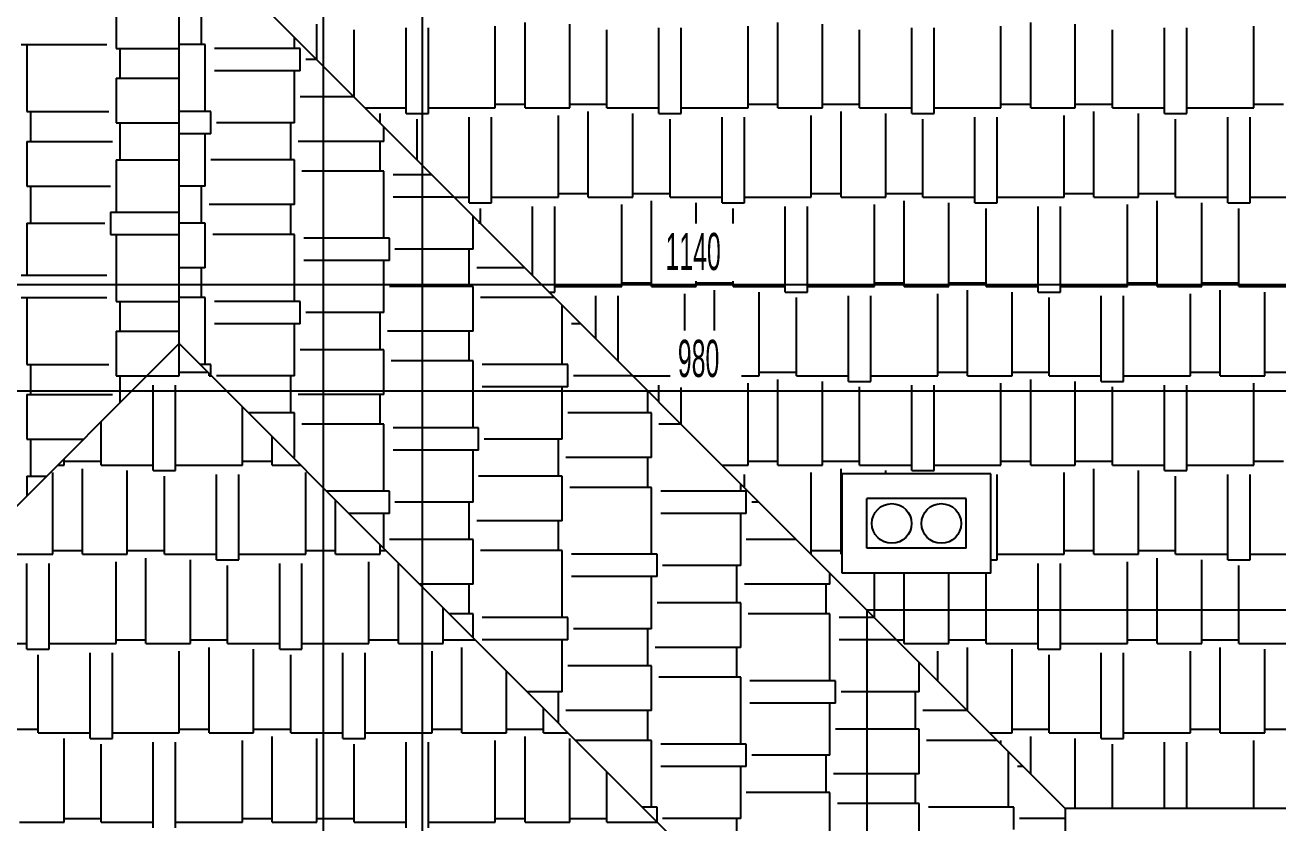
# Model space of a CAD drawing. Extents: x 3907.4 to 3911.57, y -3054.42 to -3053.7.
# Drawn here: x 3909.0983 to 3909.1994, y -3054.2592 to -3054.1948 of the extents above; entities that cross this region are included whole.
import ezdxf

# ---------------------------------------------------------------- set-up
doc = ezdxf.new("R2010")
doc.units = 0
doc.header["$LTSCALE"] = 2
doc.header["$MEASUREMENT"] = 0
doc.linetypes.add('ACAD_ISO03W100', pattern=[30, 12, -18])
for name, color, linetype in [('DUVAR', 7, 'CONTINUOUS'), ('MB', 11, 'CONTINUOUS'), ('OLÇÜ', 6, 'CONTINUOUS'), ('TARAMA', 9, 'CONTINUOUS'), ('ÇATI', 7, 'CONTINUOUS')]:
    doc.layers.add(name, color=color, linetype=linetype)
doc.styles.add('ÖLÇÜ', font='stylu.ttf', dxfattribs={"width": 0.5})

msp = doc.modelspace()

# ---------------------------------------------------------------- linework, layer by layer
at = {"layer": 'DUVAR'}
for p, q in [((3909.16425, -3054.23903), (3909.16425, -3054.23103)), ((3909.17625, -3054.23103), (3909.16425, -3054.23103)), ((3909.17625, -3054.23903), (3909.17625, -3054.23103)), ((3909.17425, -3054.23303), (3909.16625, -3054.23303)), ((3909.16625, -3054.23703), (3909.16625, -3054.23303)), ((3909.17425, -3054.23703), (3909.17425, -3054.23303)), ((3909.17425, -3054.23703), (3909.16625, -3054.23703)), ((3909.17625, -3054.23903), (3909.16425, -3054.23903))]:
    msp.add_line(p, q, dxfattribs=at)
for centre in [(3909.16825, -3054.23503), (3909.17225, -3054.23503)]:
    msp.add_circle(centre, 0.0016, dxfattribs=at)
at = {"layer": 'MB', "color": 7, "linetype": 'ACAD_ISO03W100', "ltscale": 0.5}
for p, q in [((3909.25125, -3054.24203), (3909.16625, -3054.24203)), ((3909.16625, -3054.24203), (3909.16625, -3054.27603))]:
    msp.add_line(p, q, dxfattribs=at)
at = {"layer": 'OLÇÜ', "color": 6}
for p, q in [((3909.13037, -3053.96603), (3909.13037, -3054.29203)), ((3909.12236, -3053.98203), (3909.12236, -3054.27603)), ((3909.03925, -3054.21575), (3909.26725, -3054.21575)), ((3909.05525, -3054.22433), (3909.25125, -3054.22433))]:
    msp.add_line(p, q, dxfattribs=at)
at = {"layer": 'TARAMA', "color": 6}
for p, q in [((3909.10566, -3054.19132), (3909.10566, -3054.19672)), ((3909.11256, -3054.19642), (3909.11256, -3054.19402)), ((3909.12186, -3054.19764), (3909.12186, -3054.19477)), ((3909.12486, -3054.20064), (3909.12486, -3054.19522)), ((3909.12906, -3054.20197), (3909.12906, -3054.19507)), ((3909.13086, -3054.20197), (3909.13086, -3054.19507)), ((3909.13626, -3054.20152), (3909.13626, -3054.19492)), ((3909.13866, -3054.20152), (3909.13866, -3054.19462)), ((3909.14226, -3054.20152), (3909.14226, -3054.19477)), ((3909.14526, -3054.20152), (3909.14526, -3054.19522)), ((3909.14946, -3054.20197), (3909.14946, -3054.19507)), ((3909.15126, -3054.20197), (3909.15126, -3054.19507)), ((3909.15666, -3054.20152), (3909.15666, -3054.19492)), ((3909.15906, -3054.20152), (3909.15906, -3054.19462)), ((3909.16266, -3054.20152), (3909.16266, -3054.19477)), ((3909.16566, -3054.20152), (3909.16566, -3054.19522)), ((3909.16986, -3054.20197), (3909.16986, -3054.19507)), ((3909.17166, -3054.20197), (3909.17166, -3054.19507)), ((3909.17706, -3054.20152), (3909.17706, -3054.19492)), ((3909.17946, -3054.20152), (3909.17946, -3054.19462)), ((3909.18306, -3054.20152), (3909.18306, -3054.19477)), ((3909.18606, -3054.20152), (3909.18606, -3054.19522)), ((3909.19026, -3054.20197), (3909.19026, -3054.19507)), ((3909.19206, -3054.20197), (3909.19206, -3054.19507)), ((3909.19746, -3054.20152), (3909.19746, -3054.19492)), ((3909.09801, -3054.19642), (3909.10491, -3054.19642)), ((3909.09846, -3054.19642), (3909.09846, -3054.20182)), ((3909.11286, -3054.19642), (3909.11075, -3054.19642)), ((3909.11286, -3054.20182), (3909.11286, -3054.19642)), ((3909.12006, -3054.19672), (3909.12006, -3054.19584)), ((3909.10566, -3054.19672), (3909.11075, -3054.19672)), ((3909.10596, -3054.19672), (3909.10596, -3054.19912)), ((3909.12051, -3054.19672), (3909.11361, -3054.19672)), ((3909.12051, -3054.19852), (3909.12051, -3054.19672)), ((3909.12183, -3054.19762), (3909.12096, -3054.19762)), ((3909.12051, -3054.19852), (3909.11361, -3054.19852)), ((3909.12006, -3054.20272), (3909.12006, -3054.19852)), ((3909.10566, -3054.19912), (3909.10566, -3054.20272)), ((3909.10566, -3054.19912), (3909.11075, -3054.19912)), ((3909.12483, -3054.20062), (3909.12051, -3054.20062)), ((3909.12573, -3054.20152), (3909.12906, -3054.20152)), ((3909.13086, -3054.20152), (3909.13626, -3054.20152)), ((3909.13626, -3054.20122), (3909.13866, -3054.20122)), ((3909.13866, -3054.20152), (3909.14226, -3054.20152)), ((3909.14226, -3054.20122), (3909.14526, -3054.20122)), ((3909.14526, -3054.20152), (3909.14946, -3054.20152)), ((3909.15126, -3054.20152), (3909.15666, -3054.20152)), ((3909.15666, -3054.20122), (3909.15906, -3054.20122)), ((3909.15906, -3054.20152), (3909.16266, -3054.20152)), ((3909.16266, -3054.20122), (3909.16566, -3054.20122)), ((3909.16566, -3054.20152), (3909.16986, -3054.20152)), ((3909.17166, -3054.20152), (3909.17706, -3054.20152)), ((3909.17706, -3054.20122), (3909.17946, -3054.20122)), ((3909.17946, -3054.20152), (3909.18306, -3054.20152)), ((3909.18306, -3054.20122), (3909.18606, -3054.20122)), ((3909.18606, -3054.20152), (3909.19026, -3054.20152)), ((3909.19206, -3054.20152), (3909.19746, -3054.20152)), ((3909.19746, -3054.20122), (3909.19986, -3054.20122)), ((3909.09846, -3054.20182), (3909.10506, -3054.20182)), ((3909.09876, -3054.20182), (3909.09876, -3054.20422)), ((3909.11331, -3054.20182), (3909.11075, -3054.20182)), ((3909.11331, -3054.20362), (3909.11331, -3054.20182)), ((3909.12696, -3054.20274), (3909.12696, -3054.20197)), ((3909.12906, -3054.20197), (3909.13086, -3054.20197)), ((3909.12996, -3054.20574), (3909.12996, -3054.20242)), ((3909.13416, -3054.20917), (3909.13416, -3054.20227)), ((3909.13596, -3054.20917), (3909.13596, -3054.20227)), ((3909.14136, -3054.20872), (3909.14136, -3054.20212)), ((3909.14376, -3054.20872), (3909.14376, -3054.20182)), ((3909.14736, -3054.20872), (3909.14736, -3054.20197)), ((3909.14946, -3054.20197), (3909.15126, -3054.20197)), ((3909.15036, -3054.20872), (3909.15036, -3054.20242)), ((3909.15456, -3054.20917), (3909.15456, -3054.20227)), ((3909.15636, -3054.20917), (3909.15636, -3054.20227)), ((3909.16176, -3054.20872), (3909.16176, -3054.20212)), ((3909.16416, -3054.20872), (3909.16416, -3054.20182)), ((3909.16776, -3054.20872), (3909.16776, -3054.20197)), ((3909.16986, -3054.20197), (3909.17166, -3054.20197)), ((3909.17076, -3054.20872), (3909.17076, -3054.20242)), ((3909.17496, -3054.20917), (3909.17496, -3054.20227)), ((3909.17676, -3054.20917), (3909.17676, -3054.20227)), ((3909.18216, -3054.20872), (3909.18216, -3054.20212)), ((3909.18456, -3054.20872), (3909.18456, -3054.20182)), ((3909.18816, -3054.20872), (3909.18816, -3054.20197)), ((3909.19026, -3054.20197), (3909.19206, -3054.20197)), ((3909.19116, -3054.20872), (3909.19116, -3054.20242)), ((3909.19536, -3054.20917), (3909.19536, -3054.20227)), ((3909.19716, -3054.20917), (3909.19716, -3054.20227)), ((3909.10566, -3054.20272), (3909.11075, -3054.20272)), ((3909.10596, -3054.20272), (3909.10596, -3054.20572)), ((3909.11331, -3054.20362), (3909.11075, -3054.20362)), ((3909.11286, -3054.20782), (3909.11286, -3054.20362)), ((3909.12006, -3054.20272), (3909.11376, -3054.20272)), ((3909.11976, -3054.20572), (3909.11976, -3054.20272)), ((3909.12726, -3054.20422), (3909.12726, -3054.20304)), ((3909.09846, -3054.20422), (3909.09846, -3054.20782)), ((3909.09846, -3054.20422), (3909.10536, -3054.20422)), ((3909.12726, -3054.20422), (3909.12036, -3054.20422)), ((3909.12696, -3054.20662), (3909.12696, -3054.20422)), ((3909.10566, -3054.20572), (3909.10566, -3054.20992)), ((3909.10566, -3054.20572), (3909.11075, -3054.20572)), ((3909.12006, -3054.20572), (3909.11331, -3054.20572)), ((3909.12006, -3054.20932), (3909.12006, -3054.20572)), ((3909.12726, -3054.20662), (3909.12066, -3054.20662)), ((3909.12726, -3054.21202), (3909.12726, -3054.20662)), ((3909.13113, -3054.20692), (3909.12801, -3054.20692)), ((3909.09846, -3054.20782), (3909.10521, -3054.20782)), ((3909.09876, -3054.20782), (3909.09876, -3054.21082)), ((3909.11286, -3054.20782), (3909.11075, -3054.20782)), ((3909.11256, -3054.21082), (3909.11256, -3054.20782)), ((3909.13293, -3054.20872), (3909.12801, -3054.20872)), ((3909.13293, -3054.20872), (3909.13416, -3054.20872)), ((3909.13596, -3054.20872), (3909.14136, -3054.20872)), ((3909.14136, -3054.20842), (3909.14376, -3054.20842)), ((3909.14376, -3054.20872), (3909.14736, -3054.20872)), ((3909.14736, -3054.20842), (3909.15036, -3054.20842)), ((3909.15036, -3054.20872), (3909.15456, -3054.20872)), ((3909.15636, -3054.20872), (3909.16176, -3054.20872)), ((3909.16176, -3054.20842), (3909.16416, -3054.20842)), ((3909.16416, -3054.20872), (3909.16776, -3054.20872)), ((3909.16776, -3054.20842), (3909.17076, -3054.20842)), ((3909.17076, -3054.20872), (3909.17496, -3054.20872)), ((3909.17676, -3054.20872), (3909.18216, -3054.20872)), ((3909.18216, -3054.20842), (3909.18456, -3054.20842)), ((3909.18456, -3054.20872), (3909.18816, -3054.20872)), ((3909.18816, -3054.20842), (3909.19116, -3054.20842)), ((3909.19116, -3054.20872), (3909.19536, -3054.20872)), ((3909.19716, -3054.20872), (3909.20256, -3054.20872)), ((3909.12006, -3054.20932), (3909.11316, -3054.20932)), ((3909.11976, -3054.21172), (3909.11976, -3054.20932)), ((3909.13416, -3054.20917), (3909.13596, -3054.20917)), ((3909.13506, -3054.21084), (3909.13506, -3054.20962)), ((3909.13926, -3054.21504), (3909.13926, -3054.20947)), ((3909.14106, -3054.21637), (3909.14106, -3054.20947)), ((3909.14646, -3054.21592), (3909.14646, -3054.20932)), ((3909.14886, -3054.21592), (3909.14886, -3054.20902)), ((3909.15246, -3054.21084), (3909.15246, -3054.20917)), ((3909.15456, -3054.20917), (3909.15636, -3054.20917)), ((3909.15546, -3054.21084), (3909.15546, -3054.20962)), ((3909.15966, -3054.21637), (3909.15966, -3054.20947)), ((3909.16146, -3054.21637), (3909.16146, -3054.20947)), ((3909.16686, -3054.21592), (3909.16686, -3054.20932)), ((3909.16926, -3054.21592), (3909.16926, -3054.20902)), ((3909.17286, -3054.21592), (3909.17286, -3054.20917)), ((3909.17496, -3054.20917), (3909.17676, -3054.20917)), ((3909.17586, -3054.21592), (3909.17586, -3054.20962)), ((3909.18006, -3054.21637), (3909.18006, -3054.20947)), ((3909.18186, -3054.21637), (3909.18186, -3054.20947)), ((3909.18726, -3054.21592), (3909.18726, -3054.20932)), ((3909.18966, -3054.21592), (3909.18966, -3054.20902)), ((3909.19326, -3054.21592), (3909.19326, -3054.20917)), ((3909.19536, -3054.20917), (3909.19716, -3054.20917)), ((3909.19626, -3054.21592), (3909.19626, -3054.20962)), ((3909.10521, -3054.20992), (3909.10521, -3054.21172)), ((3909.10521, -3054.20992), (3909.11075, -3054.20992)), ((3909.13446, -3054.21292), (3909.13446, -3054.21024)), ((3909.09846, -3054.21082), (3909.09846, -3054.21502)), ((3909.09846, -3054.21082), (3909.10476, -3054.21082)), ((3909.10521, -3054.21172), (3909.11075, -3054.21172)), ((3909.10566, -3054.21172), (3909.10566, -3054.21712)), ((3909.11286, -3054.21082), (3909.11075, -3054.21082)), ((3909.11286, -3054.21442), (3909.11286, -3054.21082)), ((3909.12006, -3054.21172), (3909.11346, -3054.21172)), ((3909.12006, -3054.21712), (3909.12006, -3054.21172)), ((3909.13503, -3054.21082), (3909.13491, -3054.21082)), ((3909.12771, -3054.21202), (3909.12081, -3054.21202)), ((3909.12771, -3054.21382), (3909.12771, -3054.21202)), ((3909.13446, -3054.21292), (3909.12816, -3054.21292)), ((3909.13416, -3054.21592), (3909.13416, -3054.21292)), ((3909.11286, -3054.21442), (3909.11075, -3054.21442)), ((3909.11256, -3054.21682), (3909.11256, -3054.21442)), ((3909.12771, -3054.21382), (3909.12081, -3054.21382)), ((3909.12726, -3054.21802), (3909.12726, -3054.21382)), ((3909.13863, -3054.21442), (3909.13476, -3054.21442)), ((3909.09801, -3054.21502), (3909.10491, -3054.21502)), ((3909.14646, -3054.21562), (3909.14886, -3054.21562)), ((3909.15246, -3054.21592), (3909.15246, -3054.2155)), ((3909.15246, -3054.21562), (3909.15546, -3054.21562)), ((3909.15546, -3054.21592), (3909.15546, -3054.2155)), ((3909.16686, -3054.21562), (3909.16926, -3054.21562)), ((3909.17286, -3054.21562), (3909.17586, -3054.21562)), ((3909.18726, -3054.21562), (3909.18966, -3054.21562)), ((3909.19326, -3054.21562), (3909.19626, -3054.21562)), ((3909.09801, -3054.21682), (3909.10491, -3054.21682)), ((3909.09846, -3054.21682), (3909.09846, -3054.22222)), ((3909.11286, -3054.21682), (3909.11075, -3054.21682)), ((3909.11286, -3054.22222), (3909.11286, -3054.21682)), ((3909.13446, -3054.21592), (3909.12771, -3054.21592)), ((3909.13446, -3054.21952), (3909.13446, -3054.21592)), ((3909.14103, -3054.21682), (3909.13506, -3054.21682)), ((3909.14058, -3054.21637), (3909.14106, -3054.21637)), ((3909.14106, -3054.21592), (3909.14646, -3054.21592)), ((3909.14436, -3054.22014), (3909.14436, -3054.21667)), ((3909.14616, -3054.22194), (3909.14616, -3054.21667)), ((3909.14886, -3054.21592), (3909.15246, -3054.21592)), ((3909.15156, -3054.21946), (3909.15156, -3054.21652)), ((3909.15396, -3054.21946), (3909.15396, -3054.21622)), ((3909.15546, -3054.21592), (3909.15966, -3054.21592)), ((3909.15756, -3054.22312), (3909.15756, -3054.21637)), ((3909.15966, -3054.21637), (3909.16146, -3054.21637)), ((3909.16056, -3054.22312), (3909.16056, -3054.21682)), ((3909.16146, -3054.21592), (3909.16686, -3054.21592)), ((3909.16476, -3054.22357), (3909.16476, -3054.21667)), ((3909.16656, -3054.22357), (3909.16656, -3054.21667)), ((3909.16926, -3054.21592), (3909.17286, -3054.21592)), ((3909.17196, -3054.22312), (3909.17196, -3054.21652)), ((3909.17436, -3054.22312), (3909.17436, -3054.21622)), ((3909.17586, -3054.21592), (3909.18006, -3054.21592)), ((3909.17796, -3054.22312), (3909.17796, -3054.21637)), ((3909.18006, -3054.21637), (3909.18186, -3054.21637)), ((3909.18096, -3054.22312), (3909.18096, -3054.21682)), ((3909.18186, -3054.21592), (3909.18726, -3054.21592)), ((3909.18516, -3054.22357), (3909.18516, -3054.21667)), ((3909.18696, -3054.22357), (3909.18696, -3054.21667)), ((3909.18966, -3054.21592), (3909.19326, -3054.21592)), ((3909.19236, -3054.22312), (3909.19236, -3054.21652)), ((3909.19476, -3054.22312), (3909.19476, -3054.21622)), ((3909.19626, -3054.21592), (3909.20046, -3054.21592)), ((3909.19836, -3054.22312), (3909.19836, -3054.21637)), ((3909.10566, -3054.21712), (3909.11075, -3054.21712)), ((3909.10596, -3054.21712), (3909.10596, -3054.21952)), ((3909.12051, -3054.21712), (3909.11361, -3054.21712)), ((3909.12051, -3054.21892), (3909.12051, -3054.21712)), ((3909.14166, -3054.22222), (3909.14166, -3054.21744)), ((3909.12726, -3054.21802), (3909.12096, -3054.21802)), ((3909.12696, -3054.22102), (3909.12696, -3054.21802)), ((3909.10566, -3054.21952), (3909.10566, -3054.22312)), ((3909.10566, -3054.21952), (3909.11075, -3054.21952)), ((3909.12051, -3054.21892), (3909.11361, -3054.21892)), ((3909.12006, -3054.22312), (3909.12006, -3054.21892)), ((3909.13446, -3054.21952), (3909.12756, -3054.21952)), ((3909.13416, -3054.22192), (3909.13416, -3054.21952)), ((3909.14313, -3054.21892), (3909.14241, -3054.21892)), ((3909.11076, -3054.22312), (3909.11076, -3054.22054)), ((3909.12726, -3054.22102), (3909.12051, -3054.22102)), ((3909.12726, -3054.22462), (3909.12726, -3054.22102)), ((3909.09846, -3054.22222), (3909.10506, -3054.22222)), ((3909.09876, -3054.22222), (3909.09876, -3054.22462)), ((3909.11076, -3054.22282), (3909.11303, -3054.22282)), ((3909.11331, -3054.22222), (3909.11243, -3054.22222)), ((3909.11331, -3054.22309), (3909.11331, -3054.22222)), ((3909.13446, -3054.22192), (3909.12786, -3054.22192)), ((3909.13446, -3054.22732), (3909.13446, -3054.22192)), ((3909.14211, -3054.22222), (3909.13521, -3054.22222)), ((3909.14211, -3054.22402), (3909.14211, -3054.22222)), ((3909.15756, -3054.22282), (3909.16056, -3054.22282)), ((3909.17196, -3054.22282), (3909.17436, -3054.22282)), ((3909.17796, -3054.22282), (3909.18096, -3054.22282)), ((3909.19236, -3054.22282), (3909.19476, -3054.22282)), ((3909.19836, -3054.22282), (3909.20136, -3054.22282)), ((3909.10566, -3054.22312), (3909.10816, -3054.22312)), ((3909.10596, -3054.22312), (3909.10596, -3054.22531)), ((3909.10816, -3054.22312), (3909.11076, -3054.22312)), ((3909.10866, -3054.23077), (3909.10866, -3054.22387)), ((3909.11046, -3054.23077), (3909.11046, -3054.22387)), ((3909.11316, -3054.22312), (3909.11316, -3054.22294)), ((3909.11316, -3054.22312), (3909.11333, -3054.22312)), ((3909.12006, -3054.22312), (3909.11376, -3054.22312)), ((3909.11976, -3054.22612), (3909.11976, -3054.22312)), ((3909.14733, -3054.22312), (3909.14256, -3054.22312)), ((3909.14733, -3054.22312), (3909.15037, -3054.22312)), ((3909.14946, -3054.22524), (3909.14946, -3054.22387)), ((3909.15612, -3054.22312), (3909.15756, -3054.22312)), ((3909.15666, -3054.23032), (3909.15666, -3054.22372)), ((3909.15906, -3054.23032), (3909.15906, -3054.22342)), ((3909.16056, -3054.22312), (3909.16476, -3054.22312)), ((3909.16266, -3054.23032), (3909.16266, -3054.22357)), ((3909.16476, -3054.22357), (3909.16656, -3054.22357)), ((3909.16656, -3054.22312), (3909.17196, -3054.22312)), ((3909.16986, -3054.23077), (3909.16986, -3054.22387)), ((3909.17166, -3054.23077), (3909.17166, -3054.22387)), ((3909.17436, -3054.22312), (3909.17796, -3054.22312)), ((3909.17706, -3054.23032), (3909.17706, -3054.22372)), ((3909.17946, -3054.23032), (3909.17946, -3054.22342)), ((3909.18096, -3054.22312), (3909.18516, -3054.22312)), ((3909.18306, -3054.23032), (3909.18306, -3054.22357)), ((3909.18516, -3054.22357), (3909.18696, -3054.22357)), ((3909.18696, -3054.22312), (3909.19236, -3054.22312)), ((3909.19026, -3054.23077), (3909.19026, -3054.22387)), ((3909.19206, -3054.23077), (3909.19206, -3054.22387)), ((3909.19476, -3054.22312), (3909.19836, -3054.22312)), ((3909.19746, -3054.23032), (3909.19746, -3054.22372)), ((3909.09846, -3054.22462), (3909.09846, -3054.22822)), ((3909.09846, -3054.22462), (3909.10536, -3054.22462)), ((3909.12726, -3054.22462), (3909.12036, -3054.22462)), ((3909.12696, -3054.22702), (3909.12696, -3054.22462)), ((3909.14211, -3054.22402), (3909.13521, -3054.22402)), ((3909.14166, -3054.22822), (3909.14166, -3054.22402)), ((3909.14856, -3054.22612), (3909.14856, -3054.22434)), ((3909.15126, -3054.22704), (3909.15126, -3054.22408)), ((3909.16566, -3054.23032), (3909.16566, -3054.22402)), ((3909.18606, -3054.23032), (3909.18606, -3054.22402)), ((3909.11586, -3054.23032), (3909.11586, -3054.22564)), ((3909.10446, -3054.23032), (3909.10446, -3054.22681)), ((3909.12006, -3054.22612), (3909.11633, -3054.22612)), ((3909.12006, -3054.22972), (3909.12006, -3054.22612)), ((3909.14886, -3054.22612), (3909.14211, -3054.22612)), ((3909.14886, -3054.22972), (3909.14886, -3054.22612)), ((3909.12726, -3054.22702), (3909.12066, -3054.22702)), ((3909.12726, -3054.23242), (3909.12726, -3054.22702)), ((3909.13491, -3054.22732), (3909.12801, -3054.22732)), ((3909.13491, -3054.22912), (3909.13491, -3054.22732)), ((3909.15123, -3054.22702), (3909.14946, -3054.22702)), ((3909.09846, -3054.22822), (3909.10306, -3054.22822)), ((3909.09876, -3054.22822), (3909.09876, -3054.23122)), ((3909.11826, -3054.23032), (3909.11826, -3054.22804)), ((3909.14166, -3054.22822), (3909.13536, -3054.22822)), ((3909.14136, -3054.23122), (3909.14136, -3054.22822)), ((3909.10146, -3054.23032), (3909.10146, -3054.22981)), ((3909.12006, -3054.22972), (3909.11993, -3054.22972)), ((3909.13491, -3054.22912), (3909.12801, -3054.22912)), ((3909.13446, -3054.23332), (3909.13446, -3054.22912)), ((3909.14886, -3054.22972), (3909.14196, -3054.22972)), ((3909.14856, -3054.23212), (3909.14856, -3054.22972)), ((3909.10056, -3054.23752), (3909.10056, -3054.23092)), ((3909.10096, -3054.23032), (3909.10146, -3054.23032)), ((3909.10146, -3054.23002), (3909.10446, -3054.23002)), ((3909.10296, -3054.23752), (3909.10296, -3054.23062)), ((3909.10446, -3054.23032), (3909.10866, -3054.23032)), ((3909.10656, -3054.23752), (3909.10656, -3054.23077)), ((3909.10866, -3054.23077), (3909.11046, -3054.23077)), ((3909.11046, -3054.23032), (3909.11586, -3054.23032)), ((3909.11586, -3054.23002), (3909.11826, -3054.23002)), ((3909.11826, -3054.23032), (3909.12053, -3054.23032)), ((3909.12096, -3054.23752), (3909.12096, -3054.23092)), ((3909.15453, -3054.23032), (3909.15666, -3054.23032)), ((3909.15666, -3054.23002), (3909.15906, -3054.23002)), ((3909.15906, -3054.23032), (3909.16266, -3054.23032)), ((3909.16176, -3054.23752), (3909.16176, -3054.23092)), ((3909.16266, -3054.23002), (3909.16566, -3054.23002)), ((3909.16416, -3054.23752), (3909.16416, -3054.23062)), ((3909.16566, -3054.23032), (3909.16986, -3054.23032)), ((3909.16776, -3054.23103), (3909.16776, -3054.23077)), ((3909.16986, -3054.23077), (3909.17166, -3054.23077)), ((3909.17166, -3054.23032), (3909.17706, -3054.23032)), ((3909.17706, -3054.23002), (3909.17946, -3054.23002)), ((3909.17946, -3054.23032), (3909.18306, -3054.23032)), ((3909.18216, -3054.23752), (3909.18216, -3054.23092)), ((3909.18306, -3054.23002), (3909.18606, -3054.23002)), ((3909.18456, -3054.23752), (3909.18456, -3054.23062)), ((3909.18606, -3054.23032), (3909.19026, -3054.23032)), ((3909.18816, -3054.23752), (3909.18816, -3054.23077)), ((3909.19026, -3054.23077), (3909.19206, -3054.23077)), ((3909.19206, -3054.23032), (3909.19746, -3054.23032)), ((3909.19746, -3054.23002), (3909.19986, -3054.23002)), ((3909.09846, -3054.23122), (3909.09846, -3054.23281)), ((3909.09846, -3054.23122), (3909.10006, -3054.23122)), ((3909.10956, -3054.23752), (3909.10956, -3054.23122)), ((3909.11376, -3054.23797), (3909.11376, -3054.23107)), ((3909.11556, -3054.23797), (3909.11556, -3054.23107)), ((3909.14166, -3054.23122), (3909.13491, -3054.23122)), ((3909.14166, -3054.23482), (3909.14166, -3054.23122)), ((3909.15606, -3054.23242), (3909.15606, -3054.23184)), ((3909.15636, -3054.23214), (3909.15636, -3054.23107)), ((3909.17676, -3054.23797), (3909.17676, -3054.23107)), ((3909.19116, -3054.23752), (3909.19116, -3054.23122)), ((3909.19536, -3054.23797), (3909.19536, -3054.23107)), ((3909.19716, -3054.23797), (3909.19716, -3054.23107)), ((3909.12771, -3054.23242), (3909.12263, -3054.23242)), ((3909.12771, -3054.23422), (3909.12771, -3054.23242)), ((3909.14886, -3054.23212), (3909.14226, -3054.23212)), ((3909.14886, -3054.23752), (3909.14886, -3054.23212)), ((3909.15651, -3054.23242), (3909.14961, -3054.23242)), ((3909.15651, -3054.23422), (3909.15651, -3054.23242)), ((3909.12336, -3054.23752), (3909.12336, -3054.23314)), ((3909.13446, -3054.23332), (3909.12816, -3054.23332)), ((3909.13416, -3054.23632), (3909.13416, -3054.23332)), ((3909.15753, -3054.23332), (3909.15696, -3054.23332)), ((3909.12771, -3054.23422), (3909.12443, -3054.23422)), ((3909.12726, -3054.23704), (3909.12726, -3054.23422)), ((3909.14166, -3054.23482), (3909.13476, -3054.23482)), ((3909.14136, -3054.23722), (3909.14136, -3054.23482)), ((3909.15651, -3054.23422), (3909.14961, -3054.23422)), ((3909.15606, -3054.23842), (3909.15606, -3054.23422)), ((3909.12696, -3054.23752), (3909.12696, -3054.23674)), ((3909.13446, -3054.23632), (3909.12771, -3054.23632)), ((3909.13446, -3054.23992), (3909.13446, -3054.23632)), ((3909.16053, -3054.23632), (3909.15651, -3054.23632)), ((3909.09516, -3054.23752), (3909.10056, -3054.23752)), ((3909.10056, -3054.23722), (3909.10296, -3054.23722)), ((3909.10296, -3054.23752), (3909.10656, -3054.23752)), ((3909.10656, -3054.23722), (3909.10956, -3054.23722)), ((3909.10806, -3054.24472), (3909.10806, -3054.23782)), ((3909.10956, -3054.23752), (3909.11376, -3054.23752)), ((3909.11166, -3054.24472), (3909.11166, -3054.23797)), ((3909.11376, -3054.23797), (3909.11556, -3054.23797)), ((3909.11556, -3054.23752), (3909.12096, -3054.23752)), ((3909.12096, -3054.23722), (3909.12336, -3054.23722)), ((3909.12336, -3054.23752), (3909.12696, -3054.23752)), ((3909.12696, -3054.23722), (3909.12743, -3054.23722)), ((3909.14166, -3054.23722), (3909.13506, -3054.23722)), ((3909.14166, -3054.24262), (3909.14166, -3054.23722)), ((3909.14931, -3054.23752), (3909.14241, -3054.23752)), ((3909.14931, -3054.23932), (3909.14931, -3054.23752)), ((3909.16173, -3054.23752), (3909.16176, -3054.23752)), ((3909.16176, -3054.23722), (3909.16416, -3054.23722)), ((3909.16416, -3054.23752), (3909.16425, -3054.23752)), ((3909.17625, -3054.23797), (3909.17676, -3054.23797)), ((3909.17676, -3054.23752), (3909.18216, -3054.23752)), ((3909.18216, -3054.23722), (3909.18456, -3054.23722)), ((3909.18456, -3054.23752), (3909.18816, -3054.23752)), ((3909.18816, -3054.23722), (3909.19116, -3054.23722)), ((3909.18966, -3054.24203), (3909.18966, -3054.23782)), ((3909.19116, -3054.23752), (3909.19536, -3054.23752)), ((3909.19326, -3054.24203), (3909.19326, -3054.23797)), ((3909.19536, -3054.23797), (3909.19716, -3054.23797)), ((3909.19716, -3054.23752), (3909.20256, -3054.23752)), ((3909.09846, -3054.24517), (3909.09846, -3054.23827)), ((3909.10026, -3054.24517), (3909.10026, -3054.23827)), ((3909.10566, -3054.24472), (3909.10566, -3054.23812)), ((3909.11466, -3054.24472), (3909.11466, -3054.23842)), ((3909.11886, -3054.24517), (3909.11886, -3054.23827)), ((3909.12066, -3054.24517), (3909.12066, -3054.23827)), ((3909.12606, -3054.24472), (3909.12606, -3054.23812)), ((3909.12846, -3054.24472), (3909.12846, -3054.23824)), ((3909.15606, -3054.23842), (3909.14976, -3054.23842)), ((3909.15576, -3054.24142), (3909.15576, -3054.23842)), ((3909.16326, -3054.23992), (3909.16326, -3054.23904)), ((3909.16686, -3054.24203), (3909.16686, -3054.23903)), ((3909.16926, -3054.24203), (3909.16926, -3054.23903)), ((3909.17286, -3054.24203), (3909.17286, -3054.23903)), ((3909.17586, -3054.24203), (3909.17586, -3054.23903)), ((3909.18006, -3054.24203), (3909.18006, -3054.23827)), ((3909.18186, -3054.24203), (3909.18186, -3054.23827)), ((3909.18726, -3054.24203), (3909.18726, -3054.23812)), ((3909.19626, -3054.24203), (3909.19626, -3054.23842)), ((3909.13446, -3054.23992), (3909.13013, -3054.23992)), ((3909.13416, -3054.24232), (3909.13416, -3054.23992)), ((3909.14931, -3054.23932), (3909.14241, -3054.23932)), ((3909.14886, -3054.24352), (3909.14886, -3054.23932)), ((3909.16326, -3054.23992), (3909.15636, -3054.23992)), ((3909.16296, -3054.24232), (3909.16296, -3054.23992)), ((3909.13206, -3054.24472), (3909.13206, -3054.24184)), ((3909.15606, -3054.24142), (3909.14931, -3054.24142)), ((3909.15606, -3054.24502), (3909.15606, -3054.24142)), ((3909.16686, -3054.24264), (3909.16686, -3054.24203)), ((3909.16926, -3054.24472), (3909.16926, -3054.24203)), ((3909.17286, -3054.24472), (3909.17286, -3054.24203)), ((3909.17586, -3054.24472), (3909.17586, -3054.24203)), ((3909.18006, -3054.24517), (3909.18006, -3054.24203)), ((3909.18186, -3054.24517), (3909.18186, -3054.24203)), ((3909.18726, -3054.24472), (3909.18726, -3054.24203)), ((3909.18966, -3054.24472), (3909.18966, -3054.24203)), ((3909.19326, -3054.24472), (3909.19326, -3054.24203)), ((3909.19626, -3054.24472), (3909.19626, -3054.24203)), ((3909.13446, -3054.24232), (3909.13253, -3054.24232)), ((3909.13446, -3054.24424), (3909.13446, -3054.24232)), ((3909.14211, -3054.24262), (3909.13521, -3054.24262)), ((3909.14211, -3054.24442), (3909.14211, -3054.24262)), ((3909.16326, -3054.24232), (3909.15666, -3054.24232)), ((3909.16326, -3054.24772), (3909.16326, -3054.24232)), ((3909.16625, -3054.24262), (3909.16401, -3054.24262)), ((3909.16683, -3054.24262), (3909.16625, -3054.24262)), ((3909.14886, -3054.24352), (3909.14256, -3054.24352)), ((3909.14856, -3054.24652), (3909.14856, -3054.24352)), ((3909.09426, -3054.24472), (3909.09846, -3054.24472)), ((3909.10026, -3054.24472), (3909.10566, -3054.24472)), ((3909.10566, -3054.24442), (3909.10806, -3054.24442)), ((3909.10806, -3054.24472), (3909.11166, -3054.24472)), ((3909.11166, -3054.24442), (3909.11466, -3054.24442)), ((3909.11316, -3054.25192), (3909.11316, -3054.24502)), ((3909.11466, -3054.24472), (3909.11886, -3054.24472)), ((3909.12066, -3054.24472), (3909.12606, -3054.24472)), ((3909.12606, -3054.24442), (3909.12846, -3054.24442)), ((3909.12846, -3054.24472), (3909.13206, -3054.24472)), ((3909.13206, -3054.24442), (3909.13463, -3054.24442)), ((3909.13356, -3054.25192), (3909.13356, -3054.24502)), ((3909.14211, -3054.24442), (3909.13521, -3054.24442)), ((3909.14166, -3054.24862), (3909.14166, -3054.24442)), ((3909.15606, -3054.24502), (3909.14916, -3054.24502)), ((3909.15576, -3054.24742), (3909.15576, -3054.24502)), ((3909.16625, -3054.24442), (3909.16401, -3054.24442)), ((3909.16863, -3054.24442), (3909.16625, -3054.24442)), ((3909.16863, -3054.24442), (3909.16926, -3054.24442)), ((3909.16926, -3054.24472), (3909.17286, -3054.24472)), ((3909.17286, -3054.24442), (3909.17586, -3054.24442)), ((3909.17436, -3054.25014), (3909.17436, -3054.24502)), ((3909.17586, -3054.24472), (3909.18006, -3054.24472)), ((3909.18186, -3054.24472), (3909.18726, -3054.24472)), ((3909.18726, -3054.24442), (3909.18966, -3054.24442)), ((3909.18966, -3054.24472), (3909.19326, -3054.24472)), ((3909.19326, -3054.24442), (3909.19626, -3054.24442)), ((3909.19476, -3054.25192), (3909.19476, -3054.24502)), ((3909.19626, -3054.24472), (3909.20046, -3054.24472)), ((3909.09846, -3054.24517), (3909.10026, -3054.24517)), ((3909.09936, -3054.25192), (3909.09936, -3054.24562)), ((3909.10356, -3054.25237), (3909.10356, -3054.24547)), ((3909.10536, -3054.25237), (3909.10536, -3054.24547)), ((3909.11076, -3054.25192), (3909.11076, -3054.24532)), ((3909.11676, -3054.25192), (3909.11676, -3054.24517)), ((3909.11886, -3054.24517), (3909.12066, -3054.24517)), ((3909.11976, -3054.25192), (3909.11976, -3054.24562)), ((3909.12396, -3054.25237), (3909.12396, -3054.24547)), ((3909.12576, -3054.25237), (3909.12576, -3054.24547)), ((3909.13116, -3054.25192), (3909.13116, -3054.24532)), ((3909.17196, -3054.24774), (3909.17196, -3054.24532)), ((3909.17796, -3054.25192), (3909.17796, -3054.24517)), ((3909.18006, -3054.24517), (3909.18186, -3054.24517)), ((3909.18096, -3054.25192), (3909.18096, -3054.24562)), ((3909.18516, -3054.25237), (3909.18516, -3054.24547)), ((3909.18696, -3054.25237), (3909.18696, -3054.24547)), ((3909.19236, -3054.25192), (3909.19236, -3054.24532)), ((3909.19836, -3054.25192), (3909.19836, -3054.24517)), ((3909.13716, -3054.25192), (3909.13716, -3054.24694)), ((3909.14886, -3054.24652), (3909.14211, -3054.24652)), ((3909.14886, -3054.25012), (3909.14886, -3054.24652)), ((3909.17046, -3054.24862), (3909.17046, -3054.24624)), ((3909.15606, -3054.24742), (3909.14946, -3054.24742)), ((3909.15606, -3054.25282), (3909.15606, -3054.24742)), ((3909.16371, -3054.24772), (3909.15681, -3054.24772)), ((3909.16371, -3054.24952), (3909.16371, -3054.24772)), ((3909.14166, -3054.24862), (3909.13883, -3054.24862)), ((3909.14136, -3054.25114), (3909.14136, -3054.24862)), ((3909.16625, -3054.24862), (3909.16416, -3054.24862)), ((3909.17046, -3054.24862), (3909.16625, -3054.24862)), ((3909.17016, -3054.25162), (3909.17016, -3054.24862)), ((3909.14016, -3054.25192), (3909.14016, -3054.24994)), ((3909.14886, -3054.25012), (3909.14196, -3054.25012)), ((3909.14856, -3054.25252), (3909.14856, -3054.25012)), ((3909.16371, -3054.24952), (3909.15681, -3054.24952)), ((3909.16326, -3054.25372), (3909.16326, -3054.24952)), ((3909.17433, -3054.25012), (3909.17076, -3054.25012)), ((3909.09636, -3054.25162), (3909.09936, -3054.25162)), ((3909.09936, -3054.25192), (3909.10356, -3054.25192)), ((3909.10536, -3054.25192), (3909.11076, -3054.25192)), ((3909.11076, -3054.25162), (3909.11316, -3054.25162)), ((3909.11316, -3054.25192), (3909.11676, -3054.25192)), ((3909.11676, -3054.25162), (3909.11976, -3054.25162)), ((3909.11826, -3054.25912), (3909.11826, -3054.25222)), ((3909.11976, -3054.25192), (3909.12396, -3054.25192)), ((3909.12576, -3054.25192), (3909.13116, -3054.25192)), ((3909.13116, -3054.25162), (3909.13356, -3054.25162)), ((3909.13356, -3054.25192), (3909.13716, -3054.25192)), ((3909.13716, -3054.25162), (3909.14016, -3054.25162)), ((3909.13866, -3054.25912), (3909.13866, -3054.25222)), ((3909.14016, -3054.25192), (3909.14213, -3054.25192)), ((3909.16625, -3054.25162), (3909.16371, -3054.25162)), ((3909.17046, -3054.25162), (3909.16625, -3054.25162)), ((3909.17046, -3054.25522), (3909.17046, -3054.25162)), ((3909.17613, -3054.25192), (3909.17796, -3054.25192)), ((3909.17796, -3054.25162), (3909.18096, -3054.25162)), ((3909.17946, -3054.25524), (3909.17946, -3054.25222)), ((3909.18096, -3054.25192), (3909.18516, -3054.25192)), ((3909.18696, -3054.25192), (3909.19236, -3054.25192)), ((3909.19236, -3054.25162), (3909.19476, -3054.25162)), ((3909.19476, -3054.25192), (3909.19836, -3054.25192)), ((3909.19836, -3054.25162), (3909.20136, -3054.25162)), ((3909.10146, -3054.25912), (3909.10146, -3054.25237)), ((3909.10356, -3054.25237), (3909.10536, -3054.25237)), ((3909.10446, -3054.25912), (3909.10446, -3054.25282)), ((3909.10866, -3054.25957), (3909.10866, -3054.25267)), ((3909.11046, -3054.25957), (3909.11046, -3054.25267)), ((3909.11586, -3054.25912), (3909.11586, -3054.25252)), ((3909.12186, -3054.25912), (3909.12186, -3054.25237)), ((3909.12396, -3054.25237), (3909.12576, -3054.25237)), ((3909.12486, -3054.25912), (3909.12486, -3054.25282)), ((3909.12906, -3054.25957), (3909.12906, -3054.25267)), ((3909.13086, -3054.25957), (3909.13086, -3054.25267)), ((3909.13626, -3054.25912), (3909.13626, -3054.25252)), ((3909.14226, -3054.25912), (3909.14226, -3054.25237)), ((3909.14886, -3054.25252), (3909.14273, -3054.25252)), ((3909.14886, -3054.25792), (3909.14886, -3054.25252)), ((3909.15651, -3054.25282), (3909.14961, -3054.25282)), ((3909.15651, -3054.25462), (3909.15651, -3054.25282)), ((3909.17673, -3054.25252), (3909.17106, -3054.25252)), ((3909.17706, -3054.25284), (3909.17706, -3054.25252)), ((3909.18306, -3054.25803), (3909.18306, -3054.25237)), ((3909.18516, -3054.25237), (3909.18696, -3054.25237)), ((3909.18606, -3054.25803), (3909.18606, -3054.25282)), ((3909.19026, -3054.25803), (3909.19026, -3054.25267)), ((3909.19206, -3054.25803), (3909.19206, -3054.25267)), ((3909.19746, -3054.25803), (3909.19746, -3054.25252)), ((3909.16326, -3054.25372), (3909.15696, -3054.25372)), ((3909.16296, -3054.25672), (3909.16296, -3054.25372)), ((3909.17766, -3054.25792), (3909.17766, -3054.25344)), ((3909.14526, -3054.25912), (3909.14526, -3054.25504)), ((3909.15651, -3054.25462), (3909.14961, -3054.25462)), ((3909.15606, -3054.25882), (3909.15606, -3054.25462)), ((3909.16625, -3054.25522), (3909.16356, -3054.25522)), ((3909.17046, -3054.25522), (3909.16625, -3054.25522)), ((3909.17016, -3054.25762), (3909.17016, -3054.25522)), ((3909.17883, -3054.25462), (3909.17841, -3054.25462)), ((3909.16326, -3054.25672), (3909.15651, -3054.25672)), ((3909.16326, -3054.26032), (3909.16326, -3054.25672)), ((3909.14931, -3054.25792), (3909.14813, -3054.25792)), ((3909.14931, -3054.25909), (3909.14931, -3054.25792)), ((3909.16625, -3054.25762), (3909.16386, -3054.25762)), ((3909.17046, -3054.25762), (3909.16625, -3054.25762)), ((3909.17046, -3054.26302), (3909.17046, -3054.25762)), ((3909.17811, -3054.25792), (3909.17121, -3054.25792)), ((3909.17811, -3054.25972), (3909.17811, -3054.25792)), ((3909.09786, -3054.25912), (3909.10146, -3054.25912)), ((3909.10146, -3054.25882), (3909.10446, -3054.25882)), ((3909.10446, -3054.25912), (3909.10866, -3054.25912)), ((3909.11046, -3054.25912), (3909.11586, -3054.25912)), ((3909.11586, -3054.25882), (3909.11826, -3054.25882)), ((3909.11826, -3054.25912), (3909.12186, -3054.25912)), ((3909.12186, -3054.25882), (3909.12486, -3054.25882)), ((3909.12486, -3054.25912), (3909.12906, -3054.25912)), ((3909.13086, -3054.25912), (3909.13626, -3054.25912)), ((3909.13626, -3054.25882), (3909.13866, -3054.25882)), ((3909.13866, -3054.25912), (3909.14226, -3054.25912)), ((3909.14226, -3054.25882), (3909.14526, -3054.25882)), ((3909.14526, -3054.25912), (3909.14933, -3054.25912)), ((3909.15606, -3054.25882), (3909.14976, -3054.25882)), ((3909.15576, -3054.26182), (3909.15576, -3054.25882)), ((3909.18225, -3054.25882), (3909.17856, -3054.25882))]:
    msp.add_line(p, q, dxfattribs=at)
at = {"layer": 'ÇATI', "color": 7}
for p, q in [((3909.18225, -3054.25803), (3909.11075, -3054.18653)), ((3909.11075, -3054.22053), (3909.11075, -3054.18653)), ((3909.03925, -3054.29203), (3909.11075, -3054.22053)), ((3909.11075, -3054.22053), (3909.18225, -3054.29203))]:
    msp.add_line(p, q, dxfattribs=at)
at = {"layer": 'ÇATI', "ltscale": 0.5}
for p, q in [((3909.26725, -3054.25803), (3909.18225, -3054.25803)), ((3909.18225, -3054.25803), (3909.18225, -3054.29203))]:
    msp.add_line(p, q, dxfattribs=at)

# ---------------------------------------------------------------- texts
at = {"layer": 'OLÇÜ', "color": 62, "style": 'ÖLÇÜ', "width": 0.5}
for s, p in [('1140', (3909.14999, -3054.2146)), ('980', (3909.15099, -3054.22322))]:
    msp.add_text(s, height=0.003, dxfattribs=at).set_placement(p)

doc.saveas('drawing.dxf')
